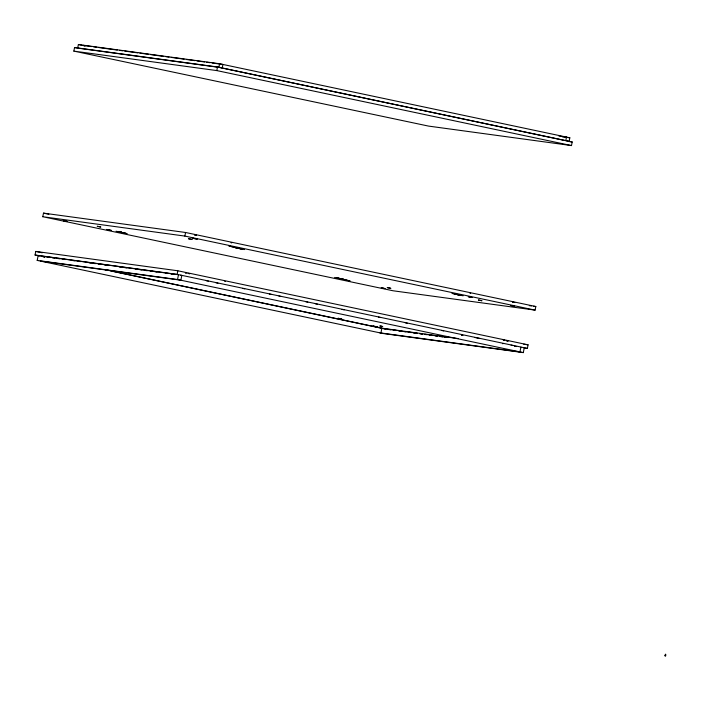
<?xml version="1.0" encoding="UTF-8"?>
<svg xmlns="http://www.w3.org/2000/svg" width="701" height="701" viewBox="0 0 701 701"><rect width="100%" height="100%" fill="white"/><g stroke="black" fill="none" stroke-linecap="round" stroke-linejoin="round"><path stroke-width="1.05" d="M73.842 51.112L74.56 47.519L217.512 66.989L572.209 141.979L571.49 145.571L428.539 126.092L73.842 51.112L216.784 70.582L571.49 145.571M39.335 255.918L35.05 255.015L35.777 251.422L177.852 270.779L528.09 344.831L527.371 348.415L524.111 347.976M42.77 216.723L43.497 213.13L185.572 232.487L535.818 306.53L535.091 310.122L393.016 290.766L42.77 216.723L184.845 236.079L535.091 310.122M558.942 136.064L566.487 137.098L565.768 140.682L569.116 141.392L569.834 137.799L219.597 63.756L78.389 44.513L77.662 48.106L218.87 67.349L564.699 140.454M37.188 260.395L38.152 255.602L178.492 274.722L177.519 279.515L37.188 260.395L382.965 333.492L523.305 352.612L524.269 347.827M216.784 70.582L217.512 66.989M35.05 255.015L177.125 274.371L177.852 270.779M184.845 236.079L185.572 232.487M218.87 67.349L219.597 63.756M222.217 68.05L222.944 64.466L212.158 62.994M380.923 332.966L381.887 328.182L104.843 269.605M520.922 347.118L519.958 351.911L379.618 332.791M125.164 233.135L118.057 231.707L121.545 232.364M100.725 227.001L98.972 226.686M390.729 288.313L387.18 287.585L390.755 288.313M373.037 326.018L377.804 326.99L373.072 326.044M507.971 341.036L506.586 340.8M502.512 343.656L502.994 343.718M82.814 45.372L91.437 46.546M93.592 46.844L96.826 47.282M98.981 47.572L117.304 50.069M119.459 50.367L122.693 50.805M124.848 51.103L137.782 52.864M139.937 53.153L148.568 54.328M150.724 54.625L163.657 56.387M165.813 56.676L169.046 57.123M171.202 57.412L184.135 59.173M186.291 59.471L194.913 60.645M197.069 60.934L204.613 61.968M206.769 62.258L210.002 62.704M562.29 136.774L569.834 137.799M568.967 141.541L572.209 141.979M119.442 232.119L125.199 233.126M236.754 248.093L241.1 248.689M338.066 278.332L343.823 279.349L340.187 278.709M455.378 294.315L459.725 294.911M529.308 305.645L531.472 305.943M533.645 306.241L535.818 306.53M42.577 256.461L44.733 256.75M46.897 257.048L49.052 257.346M52.295 257.784L54.45 258.073M57.692 258.52L59.848 258.809M63.09 259.256L65.246 259.545M72.799 260.579L74.963 260.868M78.197 261.315L80.361 261.604M88.992 262.787L91.156 263.077M93.312 263.374L95.476 263.664M98.71 264.111L100.874 264.4M104.107 264.847L106.272 265.136M119.223 266.906L121.378 267.195M124.62 267.633L126.776 267.931M135.416 269.105L137.571 269.403M139.736 269.692L141.891 269.99M145.133 270.428L147.289 270.726M150.531 271.164L152.687 271.462M154.851 271.751L157.006 272.049M165.646 273.224L167.802 273.521M171.044 273.96L173.2 274.257M180.534 275.256L181.839 275.432L180.867 280.216L40.527 261.096M523.752 344.235L528.09 344.831M380.582 327.998L458.314 338.592M514.446 346.241L516.602 346.531M383.929 328.708L396.889 330.469M399.044 330.767L402.286 331.205M404.442 331.503L417.393 333.264M419.557 333.562L422.791 334M424.955 334.298L437.906 336.059M440.062 336.357L448.701 337.531M388.547 329.505L390.711 329.803M393.971 330.241L396.135 330.539M398.308 330.837L401.559 331.275M403.732 331.573L405.897 331.871M409.156 332.309L411.321 332.607M413.494 332.905L416.745 333.343M419.995 333.79L422.168 334.088M424.333 334.377L426.506 334.675M429.757 335.122L431.93 335.411M435.181 335.858L437.354 336.156M439.518 336.445L442.769 336.892M444.942 337.19L447.115 337.488M189.805 273.732L188.219 273.504M186.536 273.048L185.371 272.855L185.931 273.022M231.032 242.748L231.724 242.879M339.757 278.507L339.126 278.393L340.081 278.569M194.484 234.8L196.315 235.168M469.959 293.246L470.669 293.386M504.886 340.344L503.239 340.064L504.361 340.344M461.512 335.131L462.923 335.411M238.778 248.329L237.867 248.268M239.164 248.469L240.101 248.627L238.98 248.312M514.07 302.464L513.351 302.324M457.394 294.551L456.43 294.376L457.446 294.622M121.378 232.329C118.942 231.9 125.085 233.118 121.466 232.346M195.938 235.212L194.58 234.931M512.843 302.096L513.325 302.192M238.857 248.347L235.378 247.663L237.621 248.215M457.481 294.569L454.003 293.885L457.858 294.586M340.169 278.586L336.69 277.903L341.413 278.858L340.309 278.674M238.726 248.259L242.511 249.109L238.62 248.426M470.178 297.022C463.326 295.796 477.136 298.398 470.205 297.154M512.606 305.785C505.649 304.532 519.607 307.161 512.633 305.908M98.946 226.589L97.194 226.274L100.742 226.993M65.228 220.938C58.376 219.711 72.203 222.305 65.254 221.06M340.038 278.499L342.43 278.998M339.932 318.631C333.08 317.395 346.899 319.998 339.959 318.753M383.123 288.146C390.063 289.688 376.235 286.727 383.149 288.269M462.485 335.446L461.608 335.262M381.239 326.202C386.426 327.349 376.13 325.15 381.256 326.289M121.72 232.399L123.805 232.776M224.723 281.311L225.363 281.451M512.676 302.184L514.788 302.499M458.568 294.797L457.648 294.604L461.135 295.331L458.857 294.788M188.175 273.372L189.524 273.662M83.033 45.399L85.18 45.854M78.389 44.513L81.737 45.223M82.806 45.451L84.944 45.907M74.56 47.519L76.707 47.975M233.354 247.216L244.5 249.574M451.97 293.43L463.124 295.796M43.497 213.13L48.851 214.261M116.042 231.234L127.196 233.591M334.657 277.447L345.812 279.813M177.125 274.371L527.371 348.415M206.208 280.68L208.346 281.136M215.829 282.713L217.967 283.169M242.572 288.374L244.71 288.821M269.315 294.026L271.453 294.481M278.945 296.059L281.083 296.514M305.68 301.71L307.827 302.166M315.31 303.752L317.448 304.199M342.053 309.404L344.191 309.851M378.426 317.089L380.564 317.544M405.16 322.749L407.307 323.196M441.534 330.434L443.672 330.89M474.691 337.444L480.045 338.574M511.064 345.137L513.202 345.584M177.519 279.515L523.305 352.612M35.777 251.422L42.2 252.781M42.796 256.487L44.943 256.943M42.568 256.54L44.706 256.995M111.021 271.015L385.296 329.058M506.49 340.668L507.997 341.019M664.96 655.724C666.169 658.037 665.932 651.141 664.96 655.724M106.622 229.446L111.354 230.419L106.622 229.446M192.372 238.156L197.104 239.129L192.372 238.156M188.438 238.708L191.986 239.435L188.438 238.708M229.139 246.139L233.88 247.111L229.139 246.139M345.321 279.909L350.053 280.882L345.374 279.918M478.441 300.019L481.999 300.747L478.485 300.019"/></g></svg>
